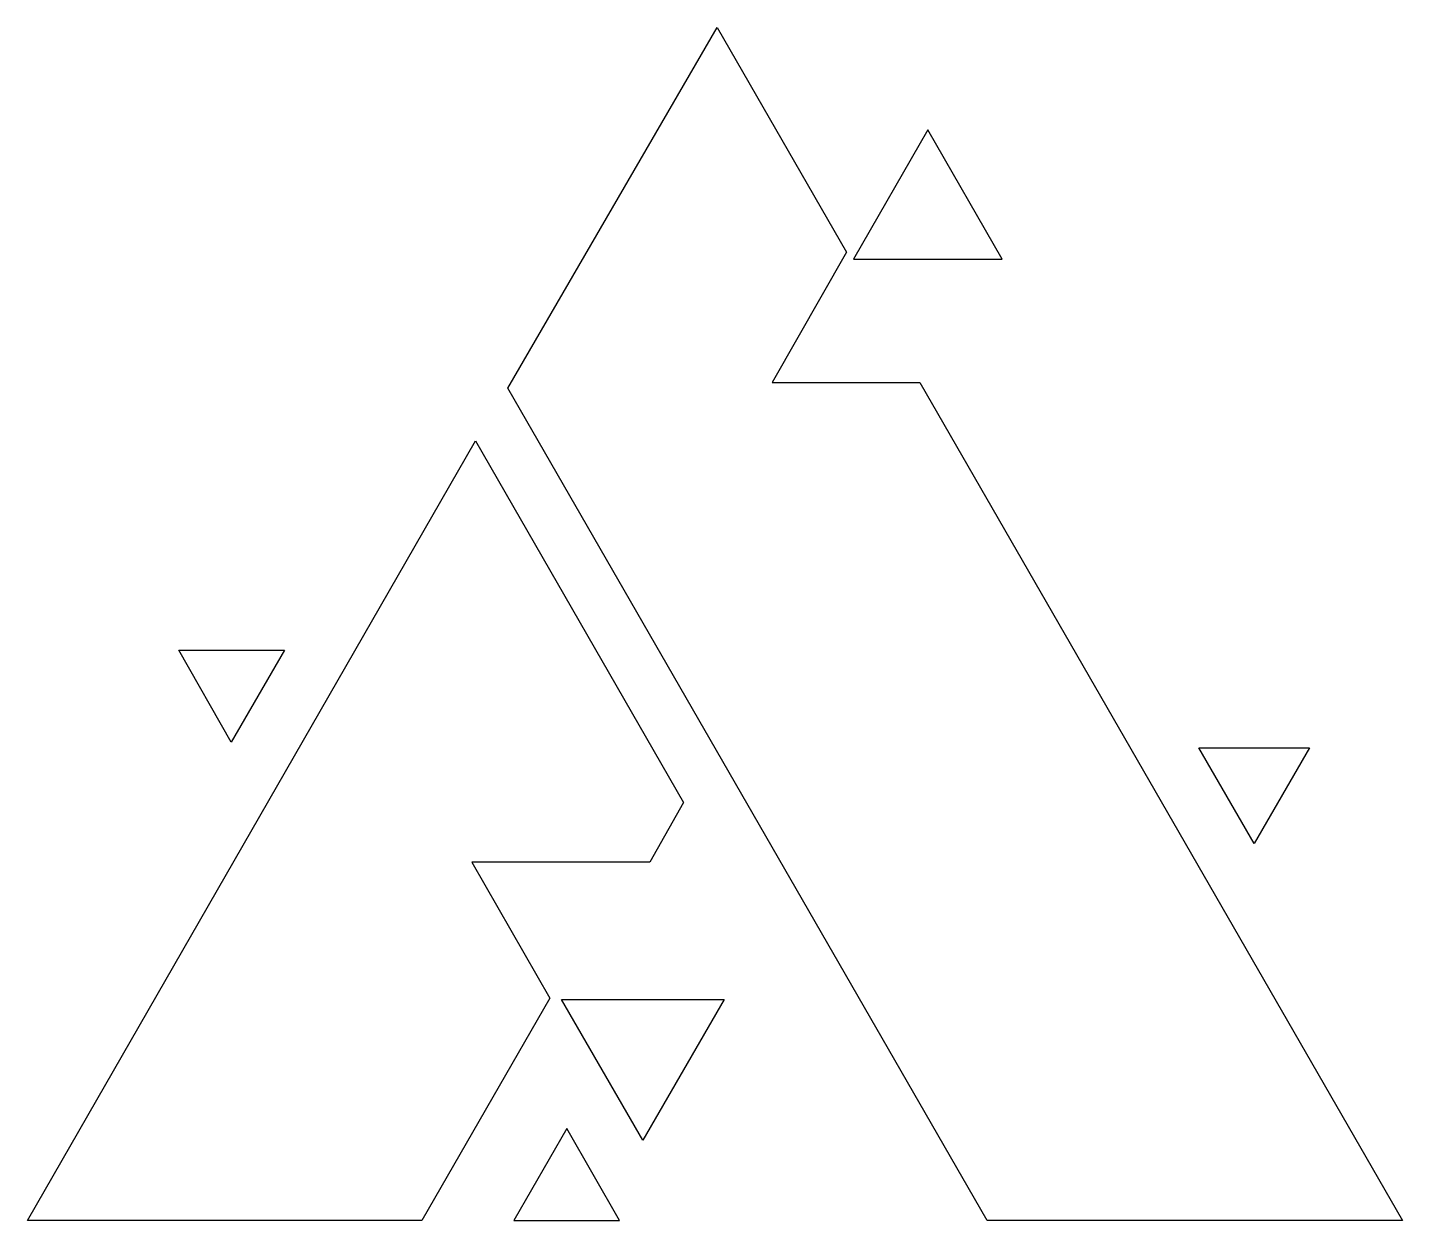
# Model space of a CAD drawing. Extents: x 0 to 30, y 0 to 26.
import ezdxf

# ---------------------------------------------------------------- set-up
doc = ezdxf.new("R2010")
doc.units = 0

msp = doc.modelspace()

# ---------------------------------------------------------------- linework, layer by layer
at = {"layer": 'MAGENTA'}
for points in [[(15.050761, 26.015228), (17.86802, 21.116751), (16.243655, 18.274112), (19.467005, 18.274112), (30, 0), (20.939086, 0), (10.482234, 18.147208)], [(18.020305, 20.964467), (21.269036, 20.964467), (19.64467, 23.781726)], [(25.558376, 10.304569), (27.969543, 10.304569), (26.763959, 8.22335)]]:
    msp.add_lwpolyline(points, close=True, dxfattribs=at)
at = {"layer": 'SVJETLOPLAVA'}
for points in [[(0, 0), (9.771574, 17.005076), (14.314721, 9.111675), (13.57868, 7.817259), (9.695431, 7.817259), (11.395939, 4.847716), (8.604061, 0)], [(3.299492, 12.436548), (5.609137, 12.436548), (4.441624, 10.431472)], [(11.649746, 4.822335), (15.203046, 4.822335), (13.426396, 1.751269)], [(10.609137, 0), (12.918782, 0), (11.763959, 2.005076)]]:
    msp.add_lwpolyline(points, close=True, dxfattribs=at)

doc.saveas('drawing.dxf')
